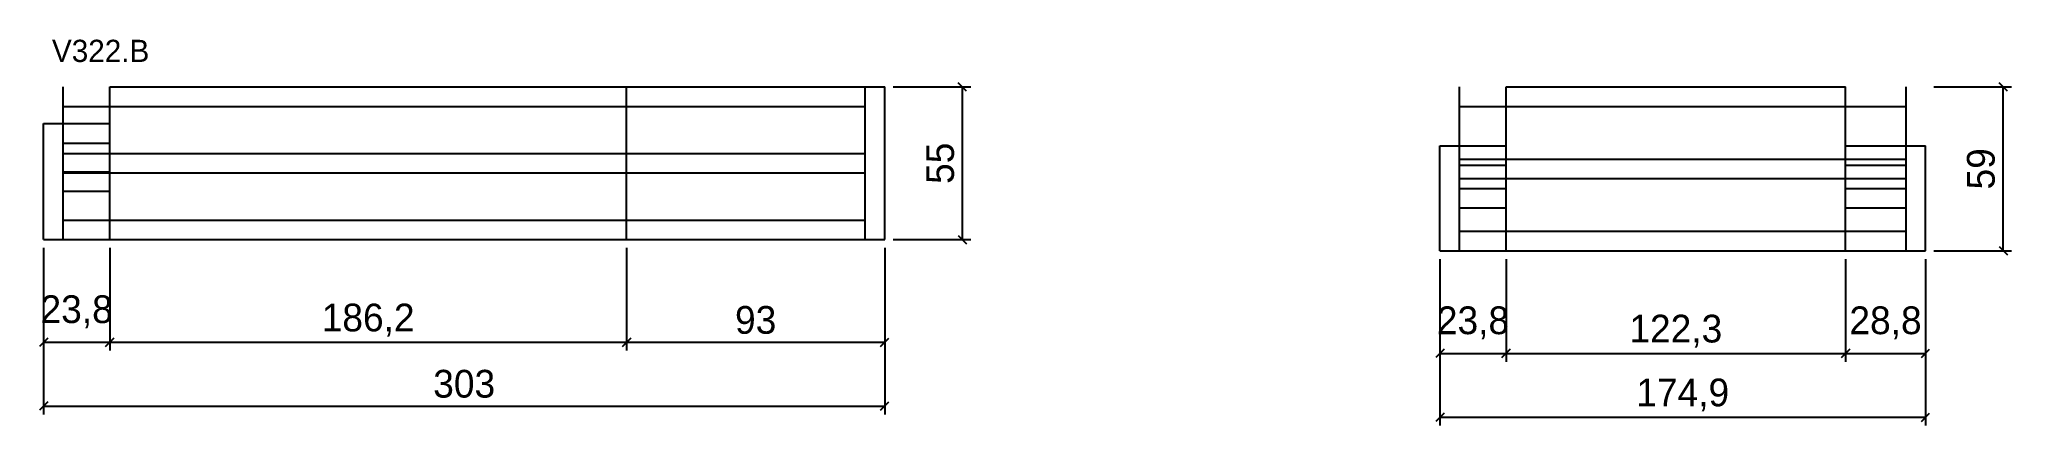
# Model space of a CAD drawing. Extents: x -2 to 709, y -272 to -133.
import ezdxf

# ---------------------------------------------------------------- set-up
doc = ezdxf.new("R2010")
doc.units = 0
for name, color, linetype in [('COTA', 241, 'Continuous'), ('NOMENCLATURA', 7, 'Continuous'), ('Painéis', 200, 'Continuous'), ('SARR_2.2x7', 40, 'Continuous')]:
    doc.layers.add(name, color=color, linetype=linetype)
doc.dimstyles.new('PAINEL', dxfattribs={"dimtxt": 10, "dimasz": 3, "dimexe": 3, "dimexo": 3, "dimgap": 3, "dimtad": 1, "dimblk": 'OBLIQUE', "dimblk1": 'OBLIQUE', "dimcen": 2.5, "dimclrd": 4, "dimclre": 4, "dimclrt": 240, "dimazin": 3, "dimtfac": 1, "dimtmove": 0, "dimatfit": 3})

# ---------------------------------------------------------------- blocks, each defined once
blk = doc.blocks.new('_OBLIQUE')
at = {"color": 0, "linetype": 'BYBLOCK'}
blk.add_line((-0.5, -0.5), (0.5, 0.5), dxfattribs=at)

msp = doc.modelspace()

# ---------------------------------------------------------------- linework, layer by layer
at = {"layer": 'Painéis'}
for p, q in [((23.8, -205), (23.8, -150)), ((23.8, -150), (210, -150)), ((210, -205), (210, -150)), ((210, -150), (303, -150)), ((303, -205), (303, -150)), ((526.8, -209), (526.8, -150)), ((526.8, -150), (649.1, -150)), ((649.1, -209), (649.1, -150)), ((0, -163.2), (23.8, -163.2)), ((0, -205), (0, -163.2)), ((503, -171.2), (526.8, -171.2)), ((503, -209), (503, -171.2)), ((649.1, -171.2), (677.9, -171.2)), ((677.9, -209), (677.9, -171.2)), ((0, -205), (23.8, -205)), ((23.8, -205), (210, -205)), ((210, -205), (303, -205)), ((503, -209), (526.8, -209)), ((526.8, -209), (649.1, -209)), ((649.1, -209), (677.9, -209))]:
    msp.add_line(p, q, dxfattribs=at)
at = {"layer": 'SARR_2.2x7'}
for p, q in [((7, -205), (7, -150)), ((296, -205), (296, -150)), ((510, -209), (510, -150)), ((670.9, -209), (670.9, -150))]:
    msp.add_line(p, q, dxfattribs=at)
for points in [[(7, -157), (23.8, -157)], [(23.8, -157), (210, -157)], [(23.8, -157), (210, -157)], [(210, -157), (296, -157)], [(210, -157), (296, -157)], [(510, -157), (526.8, -157)], [(526.8, -157), (649.1, -157)], [(526.8, -157), (649.1, -157)], [(649.1, -157), (670.9, -157)], [(7, -170.2), (23.8, -170.2)], [(7, -174), (23.8, -174)], [(23.8, -174), (210, -174)], [(23.8, -174), (210, -174)], [(210, -174), (296, -174)], [(210, -174), (296, -174)], [(510, -176), (526.8, -176)], [(526.8, -176), (649.1, -176)], [(526.8, -176), (649.1, -176)], [(649.1, -176), (670.9, -176)], [(7, -180.6), (23.8, -180.6)], [(7, -181), (23.8, -181)], [(23.8, -181), (210, -181)], [(23.8, -181), (210, -181)], [(210, -181), (296, -181)], [(210, -181), (296, -181)], [(510, -178.2), (526.8, -178.2)], [(510, -183), (526.8, -183)], [(526.8, -183), (649.1, -183)], [(526.8, -183), (649.1, -183)], [(649.1, -178.2), (670.9, -178.2)], [(649.1, -183), (670.9, -183)], [(7, -187.6), (23.8, -187.6)], [(510, -186.6), (526.8, -186.6)], [(649.1, -186.6), (670.9, -186.6)], [(7, -198), (23.8, -198)], [(7, -198), (23.8, -198)], [(23.8, -198), (210, -198)], [(23.8, -198), (210, -198)], [(210, -198), (296, -198)], [(210, -198), (296, -198)], [(510, -193.6), (526.8, -193.6)], [(649.1, -193.6), (670.9, -193.6)], [(510, -202), (526.8, -202)], [(510, -202), (526.8, -202)], [(526.8, -202), (649.1, -202)], [(526.8, -202), (649.1, -202)], [(649.1, -202), (670.9, -202)], [(649.1, -202), (670.9, -202)]]:
    msp.add_lwpolyline(points, dxfattribs=at)

# ---------------------------------------------------------------- texts
at = {"layer": 'NOMENCLATURA'}
msp.add_text('V322.B', height=8, dxfattribs=at).set_placement((3, -141))

# ---------------------------------------------------------------- dimensions: what is measured, and where the dimension line sits
at = {"layer": 'COTA'}
for base, p1, p2 in [((331, -205), (303, -205), (303, -150)), ((331, -205), (303, -205), (303, -150)), ((705.9, -209), (677.9, -209), (677.9, -150)), ((705.9, -209), (677.9, -209), (677.9, -150))]:
    msp.add_linear_dim(base=base, p1=p1, p2=p2, angle=90, dimstyle='PAINEL', dxfattribs=at).render()
for base, p1, p2 in [((0, -242), (0, -205), (23.8, -205)), ((0, -265), (0, -205), (303, -205)), ((23.8, -242), (23.8, -205), (210, -205)), ((210, -242), (210, -205), (303, -205)), ((503, -246), (503, -209), (526.8, -209)), ((503, -269), (503, -209), (677.9, -209)), ((526.8, -246), (526.8, -209), (649.1, -209)), ((649.1, -246), (649.1, -209), (677.9, -209))]:
    msp.add_linear_dim(base=base, p1=p1, p2=p2, dimstyle='PAINEL', dxfattribs=at).render()

doc.saveas('drawing.dxf')
